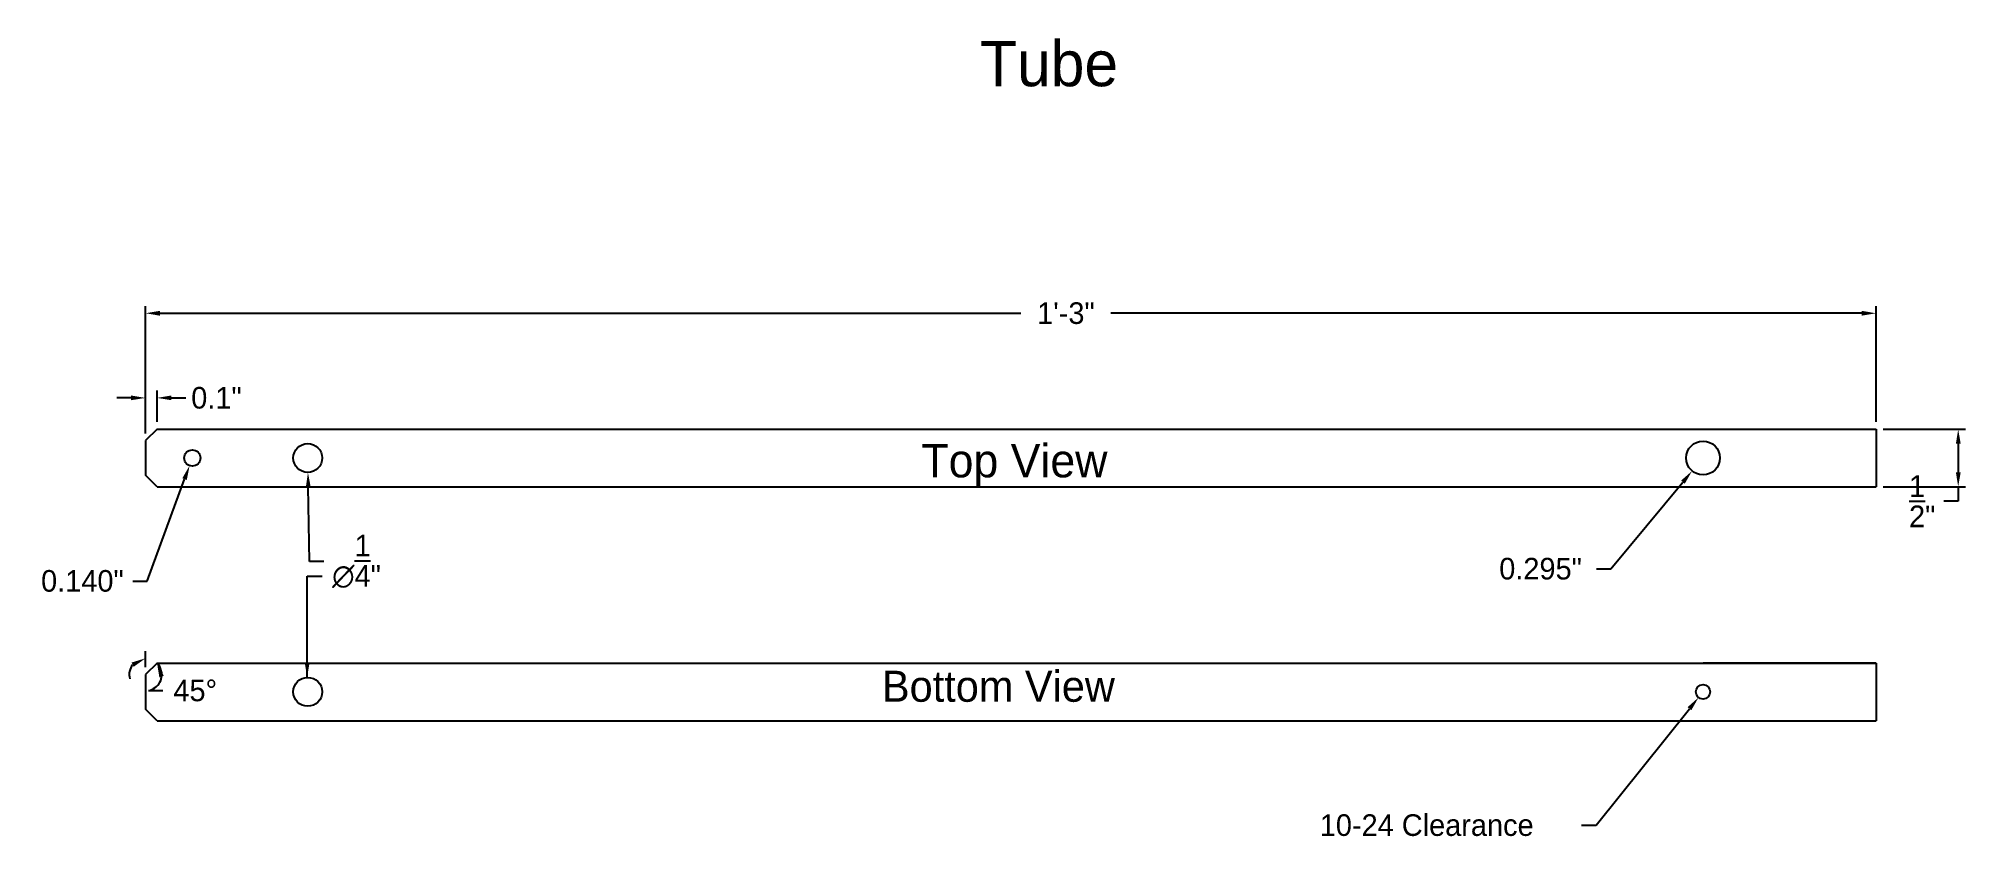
# Model space of a CAD drawing. Header units: millimetres. Extents: x 638.3 to 655, y 1473 to 1480.1.
import ezdxf

# ---------------------------------------------------------------- set-up
doc = ezdxf.new("R2010")
doc.units = ezdxf.units.MM
doc.layers.get('0').update_dxf_attribs({"color": 1})
doc.layers.add('Dimensions', color=5, linetype='Continuous')
doc.layers.add('Dimensions @ 1', color=5, linetype='Continuous')
doc.dimstyles.new('Annotative', dxfattribs={"dimscale": 0, "dimtxt": 0.1875, "dimasz": 0.125, "dimexe": 0.0625, "dimexo": 0.0625, "dimgap": 0.0625, "dimtad": 0, "dimtih": 1, "dimtoh": 1, "dimlunit": 4, "dimtxsty": 'Standard', "dimcen": 0, "dimadec": 0, "dimazin": 0, "dimtfac": 1, "dimtofl": 0, "dimtmove": 0, "dimatfit": 3, "dimfxl": 1, "dimarcsym": 0})

# ---------------------------------------------------------------- blocks, each defined once
blk = doc.blocks.new('*D1')
at = {"layer": 'Defpoints', "color": 0}
for p in [(654.236, 1477.677), (654.236, 1476.672), (639.236, 1476.573)]:
    blk.add_point(p, dxfattribs=at)
at = {"layer": 'Dimensions', "color": 0, "lineweight": -2}
for p, q in [((639.236, 1476.635), (639.236, 1477.74)), ((639.361, 1477.677), (646.823, 1477.677)), ((654.111, 1477.677), (647.604, 1477.677)), ((654.236, 1476.735), (654.236, 1477.74))]:
    blk.add_line(p, q, dxfattribs=at)
at = {"layer": 'Dimensions', "color": 0}
for points in [[(639.361, 1477.698), (639.361, 1477.656), (639.236, 1477.677)], [(654.111, 1477.698), (654.111, 1477.656), (654.236, 1477.677)]]:
    blk.add_solid(points, dxfattribs=at)
at = {"layer": 'Dimensions', "color": 0, "insert": (647.214, 1477.677), "char_height": 0.1875, "attachment_point": 5}
blk.add_mtext('1\'-3"', dxfattribs=at)
blk = doc.blocks.new('*D2')
at = {"layer": 'Defpoints', "color": 0}
for p in [(654.236, 1476.672), (654.236, 1476.172), (654.948, 1476.172)]:
    blk.add_point(p, dxfattribs=at)
at = {"layer": 'Dimensions', "color": 0, "lineweight": -2}
for p, q in [((654.298, 1476.672), (655.011, 1476.672)), ((654.948, 1476.547), (654.948, 1476.297)), ((654.298, 1476.172), (655.011, 1476.172)), ((654.948, 1476.172), (654.948, 1476.047)), ((654.948, 1476.047), (654.823, 1476.047))]:
    blk.add_line(p, q, dxfattribs=at)
at = {"layer": 'Dimensions', "color": 0}
for points in [[(654.928, 1476.547), (654.969, 1476.547), (654.948, 1476.672)], [(654.928, 1476.297), (654.969, 1476.297), (654.948, 1476.172)]]:
    blk.add_solid(points, dxfattribs=at)
at = {"layer": 'Dimensions', "color": 0, "insert": (654.636, 1476.047), "char_height": 0.1875, "attachment_point": 5}
blk.add_mtext('{\\H1.000000x;\\S1/2;}"', dxfattribs=at)
blk = doc.blocks.new('*D3')
at = {"layer": 'Defpoints', "color": 0}
for p in [(639.336, 1476.943), (639.336, 1476.672), (639.236, 1476.573)]:
    blk.add_point(p, dxfattribs=at)
at = {"layer": 'Dimensions', "color": 0, "lineweight": -2}
for p, q in [((639.236, 1476.635), (639.236, 1477.006)), ((639.336, 1476.735), (639.336, 1477.006)), ((639.111, 1476.943), (638.986, 1476.943)), ((639.461, 1476.943), (639.586, 1476.943))]:
    blk.add_line(p, q, dxfattribs=at)
at = {"layer": 'Dimensions', "color": 0}
for points in [[(639.111, 1476.964), (639.111, 1476.923), (639.236, 1476.943)], [(639.461, 1476.964), (639.461, 1476.923), (639.336, 1476.943)]]:
    blk.add_solid(points, dxfattribs=at)
at = {"layer": 'Dimensions', "color": 0, "insert": (639.851, 1476.943), "char_height": 0.1875, "attachment_point": 5}
blk.add_mtext('0.1"', dxfattribs=at)
blk = doc.blocks.new('*D4')
at = {"layer": 'Defpoints', "color": 0}
for p in [(639.666, 1476.488), (639.618, 1476.356)]:
    blk.add_point(p, dxfattribs=at)
at = {"layer": 'Dimensions', "color": 0, "lineweight": -2}
for p, q in [((639.251, 1475.355), (639.575, 1476.239)), ((639.126, 1475.355), (639.251, 1475.355))]:
    blk.add_line(p, q, dxfattribs=at)
at = {"layer": 'Dimensions', "color": 0}
blk.add_solid([(639.555, 1476.246), (639.594, 1476.232), (639.618, 1476.356)], dxfattribs=at)
at = {"layer": 'Dimensions', "color": 0, "insert": (638.689, 1475.355), "char_height": 0.1875, "attachment_point": 5}
blk.add_mtext('0.140"', dxfattribs=at)
blk = doc.blocks.new('*D5')
at = {"layer": 'Defpoints', "color": 0}
for p in [(640.64, 1476.547), (640.644, 1476.297)]:
    blk.add_point(p, dxfattribs=at)
at = {"layer": 'Dimensions', "color": 0, "lineweight": -2}
for p, q in [((640.658, 1475.525), (640.647, 1476.172)), ((640.783, 1475.525), (640.658, 1475.525))]:
    blk.add_line(p, q, dxfattribs=at)
at = {"layer": 'Dimensions', "color": 0}
blk.add_solid([(640.667, 1476.173), (640.626, 1476.172), (640.644, 1476.297)], dxfattribs=at)
at = {"layer": 'Dimensions', "color": 0, "insert": (641.065, 1475.525), "char_height": 0.1875, "attachment_point": 5}
blk.add_mtext('∅{\\H1.000000x;\\S1/4;}"', dxfattribs=at)
blk = doc.blocks.new('*D6')
at = {"layer": 'Defpoints', "color": 0}
for p in [(652.83, 1476.536), (652.641, 1476.309)]:
    blk.add_point(p, dxfattribs=at)
at = {"layer": 'Dimensions', "color": 0, "lineweight": -2}
for p, q in [((651.938, 1475.461), (652.562, 1476.213)), ((651.813, 1475.461), (651.938, 1475.461))]:
    blk.add_line(p, q, dxfattribs=at)
at = {"layer": 'Dimensions', "color": 0}
blk.add_solid([(652.546, 1476.226), (652.578, 1476.199), (652.641, 1476.309)], dxfattribs=at)
at = {"layer": 'Dimensions', "color": 0, "insert": (651.328, 1475.461), "char_height": 0.1875, "attachment_point": 5}
blk.add_mtext('0.295"', dxfattribs=at)
blk = doc.blocks.new('*D7')
at = {"layer": 'Defpoints', "color": 0}
for p in [(652.697, 1474.345), (652.775, 1474.443)]:
    blk.add_point(p, dxfattribs=at)
at = {"layer": 'Dimensions', "color": 0, "lineweight": -2}
for p, q in [((651.809, 1473.237), (652.618, 1474.248)), ((651.684, 1473.237), (651.809, 1473.237))]:
    blk.add_line(p, q, dxfattribs=at)
at = {"layer": 'Dimensions', "color": 0}
blk.add_solid([(652.602, 1474.261), (652.635, 1474.235), (652.697, 1474.345)], dxfattribs=at)
at = {"layer": 'Dimensions', "color": 0, "insert": (650.341, 1473.237), "char_height": 0.1875, "attachment_point": 5}
blk.add_mtext('10-24 Clearance', dxfattribs=at)
blk = doc.blocks.new('*D8')
at = {"layer": 'Defpoints', "color": 0}
for p in [(639.272, 1474.68), (639.336, 1474.644), (639.236, 1474.544), (639.236, 1474.544), (639.236, 1474.244)]:
    blk.add_point(p, dxfattribs=at)
at = {"layer": 'Dimensions', "color": 0, "lineweight": -2}
for p, q in [((639.236, 1474.607), (639.236, 1474.748)), ((639.261, 1474.405), (639.386, 1474.405))]:
    blk.add_line(p, q, dxfattribs=at)
for start, end in [(142.6452, 195.2773), (280.0905, 45), (299.7356, 352.3678)]:
    blk.add_arc((639.236, 1474.544), 0.141, start, end, dxfattribs=at)
at = {"layer": 'Dimensions', "color": 0}
for points in [[(639.115, 1474.648), (639.133, 1474.611), (639.236, 1474.685)], [(639.356, 1474.519), (639.395, 1474.532), (639.336, 1474.644)]]:
    blk.add_solid(points, dxfattribs=at)
at = {"layer": 'Dimensions', "color": 0, "insert": (639.667, 1474.405), "char_height": 0.1875, "attachment_point": 5}
blk.add_mtext('45°', dxfattribs=at)

msp = doc.modelspace()

# ---------------------------------------------------------------- linework, layer by layer
for p, q in [((639.336, 1476.672), (639.236, 1476.573)), ((639.336, 1476.672), (654.236, 1476.672)), ((654.236, 1476.672), (654.236, 1476.172)), ((639.236, 1476.573), (639.236, 1476.272)), ((639.336, 1476.172), (639.236, 1476.272)), ((639.336, 1476.172), (654.236, 1476.172)), ((639.336, 1474.644), (639.236, 1474.544)), ((639.336, 1474.644), (654.236, 1474.644)), ((654.236, 1474.644), (652.736, 1474.644)), ((654.236, 1474.644), (654.236, 1474.144)), ((639.236, 1474.544), (639.236, 1474.244)), ((639.336, 1474.144), (639.236, 1474.244)), ((639.336, 1474.144), (654.236, 1474.144))]:
    msp.add_line(p, q)
for centre, radius in [((639.642, 1476.422), 0.07), ((640.642, 1476.422), 0.125), ((652.736, 1476.422), 0.147), ((640.642, 1474.394), 0.125), ((652.736, 1474.394), 0.0625)]:
    msp.add_circle(centre, radius)

# ---------------------------------------------------------------- texts
at = {"layer": 'Defpoints'}
msp.add_text('Tube', height=0.3929, dxfattribs=at).set_placement((646.469, 1479.646))
at = {"layer": 'Dimensions'}
for s, height, p in [('Top View', 0.2893, (645.961, 1476.254)), ('Bottom View', 0.26898, (645.619, 1474.308))]:
    msp.add_text(s, height=height, dxfattribs=at).set_placement(p)

# ---------------------------------------------------------------- dimensions: what is measured, and where the dimension line sits
at = {"layer": 'Dimensions @ 1'}
dim = msp.add_linear_dim(base=(654.236, 1477.677), p1=(639.236, 1476.573), p2=(654.236, 1476.672), dimstyle='Annotative', override={"dimscale": 1, "dimtix": 0, "dimtofl": 0, "dimtmove": 0, "dimatfit": 3}, dxfattribs=at)
dim.commit()
dim.dimension.update_dxf_attribs({"geometry": '*D1', "text_midpoint": (647.214, 1477.677), "dimtype": 128})
dim = msp.add_linear_dim(base=(639.336, 1476.943), p1=(639.236, 1476.573), p2=(639.336, 1476.672), text='0.1"', dimstyle='Annotative', override={"dimscale": 1, "dimdec": 1, "dimtix": 0, "dimtofl": 0, "dimtmove": 0, "dimatfit": 3}, dxfattribs=at)
dim.commit()
dim.dimension.update_dxf_attribs({"geometry": '*D3', "text_midpoint": (639.851, 1476.943)})
dim = msp.add_linear_dim(base=(654.948, 1476.172), p1=(654.236, 1476.672), p2=(654.236, 1476.172), angle=90, dimstyle='Annotative', override={"dimscale": 1, "dimtix": 0, "dimtofl": 0, "dimtmove": 0, "dimatfit": 3}, dxfattribs=at)
dim.commit()
dim.dimension.update_dxf_attribs({"geometry": '*D2', "text_midpoint": (654.636, 1476.047)})
for p1, p2, text, override, picture, middle in [((639.666, 1476.488), (639.618, 1476.356), '0.140"', {"dimscale": 1, "dimdec": 1, "dimtix": 0, "dimtofl": 0, "dimtmove": 0, "dimatfit": 3}, '*D4', (638.689, 1475.355)), ((652.83, 1476.536), (652.641, 1476.309), '0.295"', {"dimscale": 1, "dimdec": 1, "dimtix": 0, "dimtofl": 0, "dimtmove": 0, "dimatfit": 3}, '*D6', (651.328, 1475.461)), ((652.775, 1474.443), (652.697, 1474.345), '10-24 Clearance', {"dimscale": 1, "dimtix": 0, "dimtofl": 0, "dimtmove": 0, "dimatfit": 3}, '*D7', (650.341, 1473.237))]:
    dim = msp.add_diameter_dim_2p(p1=p1, p2=p2, text=text, dimstyle='Annotative', override=override, dxfattribs=at)
    dim.commit()
    dim.dimension.update_dxf_attribs({"geometry": picture, "text_midpoint": middle, "dimtype": 131})
dim = msp.add_diameter_dim_2p(p1=(640.64, 1476.547), p2=(640.644, 1476.297), dimstyle='Annotative', override={"dimscale": 1, "dimtix": 0, "dimtofl": 0, "dimtmove": 0, "dimatfit": 3}, dxfattribs=at)
dim.commit()
dim.dimension.update_dxf_attribs({"geometry": '*D5', "text_midpoint": (641.065, 1475.525), "dimtype": 131})
dim = msp.add_angular_dim_2l(base=(639.272, 1474.68), line1=((639.236, 1474.544), (639.236, 1474.244)), line2=((639.336, 1474.644), (639.236, 1474.544)), dimstyle='Annotative', override={"dimscale": 1, "dimtix": 0, "dimtofl": 0, "dimtmove": 0, "dimatfit": 3}, dxfattribs=at)
dim.commit()
dim.dimension.update_dxf_attribs({"geometry": '*D8', "text_midpoint": (639.667, 1474.405)})

# ---------------------------------------------------------------- leaders
msp.add_leader([(640.637, 1474.52), (640.637, 1475.397), (640.766, 1475.397)], dimstyle='Annotative', override={"dimscale": 1, "dimgap": 0.0625, "dimtad": 0}, dxfattribs=at)

doc.saveas('drawing.dxf')
